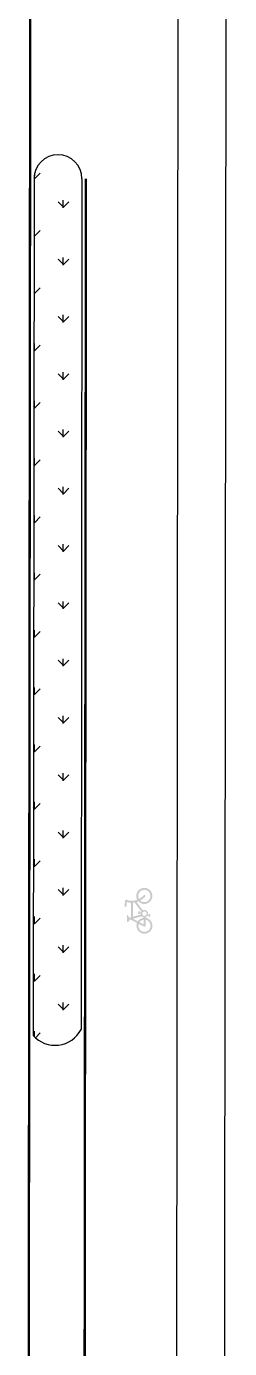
# Model space of a CAD drawing. Extents: x 54765 to 55687, y 61529 to 62330.
# Drawn here: x 55425.6 to 55438.3, y 61929.9 to 62012.8 of the extents above; entities that cross this region are included whole.
import ezdxf

# ---------------------------------------------------------------- set-up
doc = ezdxf.new("R2010")
doc.units = 0
doc.header["$LTSCALE"] = 10
doc.linetypes.add('JTSS01', pattern=[6, 2, -4])
for name, color, linetype in [('@-路缘石', 7, 'CONTINUOUS'), ('红线', 1, 'CONTINUOUS'), ('道路绿化带', 3, 'CONTINUOUS')]:
    doc.layers.add(name, color=color, linetype=linetype)
doc.layers.add('@-道路标线', color=7, linetype='CONTINUOUS', lineweight=0)

msp = doc.modelspace()

# ---------------------------------------------------------------- hatches: boundary and pattern name
at = {"layer": '@-道路标线'}
h = msp.add_hatch(color=7, dxfattribs=at)
edge = h.paths.add_edge_path()
edge.add_line((55432.11923995286, 61956.83528759814), (55432.06305800588, 61956.81944156569))
edge.add_ellipse((55431.60650086868, 61956.81337945598), major_axis=(-0.4250030380892839, 0.1668896869666177), ratio=0.9999805706952836, start_angle=200.1195756284293, end_angle=202.1999952957983, ccw=False)
edge.add_ellipse((55431.91381952547, 61956.82160175651), major_axis=(0.05494690220308945, 0.1399283610291562), ratio=0.9999999506772708, start_angle=219.8589830386828, end_angle=284.2785924977287, ccw=False)
edge.add_ellipse((55431.95754156006, 61956.72163824439), major_axis=(0.01565526186318419, 0.03986785507763237), ratio=0.9999998303205472, start_angle=113.18325781182659, end_angle=206.501347011118, ccw=False)
edge.add_line((55431.91472996258, 61956.72033443916), (55431.91116624732, 61957.11672372547))
edge.add_ellipse((55431.92844422835, 61957.07881703596), major_axis=(0.01522660491869107, 0.03877623277898141), ratio=0.9999998508462595, start_angle=310.81329457208363, end_angle=405.9425271505703, ccw=False)
edge.add_ellipse((55431.60650086868, 61956.81337945598), major_axis=(0.1668902470823429, 0.4250044644859001), ratio=0.999999995276094, start_angle=307.0992444217952, end_angle=329.14455822133897, ccw=False)
edge.add_line((55432.0461487798, 61956.93663077544), (55432.16571824731, 61956.97035515824))
edge.add_line((55432.16571824734, 61956.97035515882), (55432.15748117609, 61957.88655760739))
edge.add_ellipse((55432.17730798798, 61959.06514030044), major_axis=(-1.097189655219722, 0.4308431274417468), ratio=0.9999997747193812, start_angle=102.93400800517048, end_angle=110.4751074252666, ccw=False)
edge.add_line((55432.0029785677, 61957.89935321917), (55431.90028936059, 61957.93662273701))
edge.add_line((55431.90028936065, 61957.93662273797), (55431.86920553162, 61957.65769828279))
edge.add_ellipse((55431.81087714568, 61957.66419849878), major_axis=(-0.05462862496824335, 0.02145150340890416), ratio=0.9999999969862579, start_angle=15.0799806736444, end_angle=195.0799806736443, ccw=False)
edge.add_line((55431.75254875888, 61957.67069871572), (55431.79122036722, 61958.01771059982))
edge.add_ellipse((55431.85021959812, 61958.01723008401), major_axis=(-0.05491877948204412, 0.02156544093791069), ratio=0.9999999565071804, start_angle=-94.40099306387123, end_angle=20.972252427922285, ccw=False)
edge.add_line((55431.87593571674, 61958.07033207573), (55432.03167613079, 61958.01380841793))
edge.add_ellipse((55432.17730798798, 61959.06514030044), major_axis=(0.3879400150968356, 0.9879321365468008), ratio=0.9999999809832021, start_angle=193.5523853715453, end_angle=221.8935450160579)
edge.add_ellipse((55432.99225646381, 61958.30949477202), major_axis=(0.184281267005962, 0.4692926193584532), ratio=0.9999999808311439, start_angle=-98.18991527179861, end_angle=139.7104712913849, ccw=False)
edge.add_ellipse((55432.99225646381, 61958.30949477202), major_axis=(0.1842812664670565, 0.4692926179860711), ratio=0.9999999833191034, start_angle=153.487581228541, end_angle=261.8100847081013, ccw=False)
edge.add_ellipse((55432.17730798798, 61959.06514030044), major_axis=(0.4308430499298636, 1.097189457827143), ratio=0.9999999987140331, start_angle=217.7231741279261, end_angle=223.3859971820988, ccw=False)
edge.add_line((55432.50783349214, 61957.93367967397), (55432.89354754169, 61957.40609696339))
edge.add_ellipse((55432.9957775971, 61957.19872405715), major_axis=(0.08450642510309189, 0.2152049540009178), ratio=0.9999999485642296, start_angle=280.9424230675123, end_angle=407.6811191826454, ccw=False)
edge.add_line((55433.2231109931, 61957.15660482847), (55433.2933939396, 61957.13771483061))
edge.add_line((55433.29339393975, 61957.1377148328), (55433.30634352956, 61957.17997215523))
edge.add_line((55433.30634352858, 61957.1799721545), (55433.38827207107, 61957.15486547528))
edge.add_line((55433.38827207102, 61957.1548654747), (55433.33812493429, 61956.99122446467))
edge.add_line((55433.3381249343, 61956.99122446467), (55433.25619639273, 61957.01633114359))
edge.add_line((55433.25619639274, 61957.01633114382), (55433.26827205631, 61957.05573666725))
edge.add_line((55433.26827205816, 61957.05573666701), (55433.19188658837, 61957.0762668467))
edge.add_ellipse((55432.9957775971, 61957.19872405715), major_axis=(-0.2152049454299418, 0.0845064217374513), ratio=0.9999998710940378, start_angle=156.077858777343, end_angle=169.4568067655877, ccw=False)
edge.add_line((55433.1582289505, 61957.03421247087), (55433.13481121674, 61957.01399680308))
edge.add_ellipse((55432.9957775971, 61957.19872405715), major_axis=(0.08450642423746753, 0.21520495179651), ratio=0.99999997824153, start_angle=219.2364363992578, end_angle=238.4055656186149, ccw=False)
edge.add_line((55433.06644564959, 61956.97858652596), (55433.06680285942, 61956.93885430083))
edge.add_ellipse((55433.00177950791, 61956.44238262482), major_axis=(-0.4660664192601954, 0.1830144065926569), ratio=0.999999957172602, start_angle=251.5529690226818, end_angle=283.97727336007733, ccw=False)
edge.add_line((55433.32286638056, 61956.82659009463), (55433.40713490231, 61956.73631995425))
edge.add_ellipse((55433.00177950791, 61956.44238262482), major_axis=(0.1830143987118025, 0.4660663991907296), ratio=0.9999999765459381, start_angle=90.72597712170881, end_angle=327.3860601384187, ccw=False)
edge.add_line((55432.53343167518, 61956.61947710258), (55432.11923994916, 61956.83528759862))
edge = h.paths.add_edge_path(flags=16)
edge.add_line((55432.28280502011, 61957.0033793044), (55432.77181879588, 61957.14130488688))
edge.add_ellipse((55432.9957775971, 61957.19872405715), major_axis=(0.08450654281382479, 0.2152052537643125), ratio=0.9999989921065656, start_angle=113.33312174311399, end_angle=125.81877227170509, ccw=False)
edge.add_line((55432.76470163919, 61957.19108165977), (55432.68806448692, 61957.21167948512))
edge.add_line((55432.68806448503, 61957.21167948502), (55432.67718331546, 61957.16490947344))
edge.add_line((55432.67718331551, 61957.16490947414), (55432.59372313197, 61957.18432671046))
edge.add_line((55432.59372313191, 61957.18432670963), (55432.63557395974, 61957.36421214526))
edge.add_line((55432.63557395976, 61957.36421214551), (55432.7190341461, 61957.34479490924))
edge.add_line((55432.71903414706, 61957.34479490953), (55432.70749293962, 61957.29518787871))
edge.add_line((55432.70749293962, 61957.29518787871), (55432.77796005527, 61957.2762483815))
edge.add_ellipse((55432.9957775971, 61957.19872405715), major_axis=(-0.2152049452252253, 0.0845064216570633), ratio=0.9999996316774112, start_angle=-12.801403836924408, end_angle=1.8475263374838278, ccw=False)
edge.add_line((55432.80464608051, 61957.32881344133), (55432.38369112185, 61957.90459893353))
edge.add_ellipse((55432.17730798798, 61959.06514030044), major_axis=(0.4308430177276532, 1.097189375820653), ratio=0.9999999651228509, start_angle=206.1845881327514, end_angle=211.5225778991242, ccw=False)
edge.add_line((55432.27483002222, 61957.89043194611), (55432.28280502, 61957.00337930289))
edge = h.paths.add_edge_path(flags=16)
edge.add_line((55432.27835399162, 61956.88016546929), (55432.58525063359, 61956.72026001597))
edge.add_ellipse((55433.00177950791, 61956.44238262482), major_axis=(0.1830143998763653, 0.4660664021564186), ratio=0.9999999682488206, start_angle=387.44292668244736, end_angle=437.7305866839091, ccw=False)
edge.add_line((55432.94940576142, 61956.94034763717), (55432.94911868282, 61956.97227880516))
edge.add_ellipse((55432.9957775971, 61957.19872405715), major_axis=(-0.215204974954235, 0.08450643333101547), ratio=0.9999998818253548, start_angle=66.12125378608778, end_angle=99.79606636223912, ccw=False)
edge.add_line((55432.83138907686, 61957.03614816401), (55432.27835399165, 61956.88016546977))
edge = h.paths.add_edge_path(flags=16)
edge.add_line((55433.07992802776, 61957.08691744917), (55433.09410166815, 61957.09915302959))
edge.add_ellipse((55432.9957775971, 61957.19872405715), major_axis=(-0.09020340928373322, 0.1069829805280297), ratio=0.9999982862807512, start_angle=184.5028513073123, end_angle=536.8305418411982)
edge = h.paths.add_edge_path(flags=16)
edge.add_ellipse((55432.99225646381, 61958.30949477202), major_axis=(0.1413782595744397, 0.360035367859076), ratio=0.9999999827594351, start_angle=158.9141864051265, end_angle=261.729474163011)
edge.add_ellipse((55432.99225646381, 61958.30949477202), major_axis=(0.1413782611719084, 0.3600353719272068), ratio=0.9999999726421697, start_angle=261.7294742455286, end_angle=501.1211886144014)
edge.add_ellipse((55432.17730798798, 61959.06514030044), major_axis=(0.387940017037276, 0.9879321414883468), ratio=0.9999999693913519, start_angle=228.2603932092995, end_angle=249.2839976678984)
edge.add_ellipse((55433.00735166475, 61958.31310173396), major_axis=(0.02145211636407757, 0.05463018592635661), ratio=0.9999984609880854, start_angle=249.7117148502653, end_angle=428.8563375229205, ccw=False)
edge.add_ellipse((55432.17730798798, 61959.06514030044), major_axis=(0.4308430258240548, 1.097189396439035), ratio=0.9999999672635289, start_angle=229.4454243372494, end_angle=249.28399770017649, ccw=False)
edge = h.paths.add_edge_path(flags=16)
edge.add_line((55432.69014582979, 61956.66560541639), (55432.95310763002, 61956.52859177707))
edge.add_line((55432.95310763002, 61956.52859177705), (55432.95046736727, 61956.82226554978))
edge.add_ellipse((55433.00177950791, 61956.44238262482), major_axis=(0.1401113911037813, 0.3568091472418785), ratio=0.9999999719880538, start_angle=29.13147224983823, end_angle=75.82490958884358)
edge = h.paths.add_edge_path(flags=16)
edge.add_ellipse((55433.00177950791, 61956.44238262482), major_axis=(0.1401113933319416, 0.3568091529161344), ratio=0.9999999542659418, start_angle=92.82568757028405, end_angle=327.3860593604895)
edge.add_line((55433.31210978684, 61956.66741392773), (55433.24759583693, 61956.73652255722))
edge.add_ellipse((55433.00177950791, 61956.44238262482), major_axis=(0.1401113927255994, 0.3568091513720172), ratio=0.9999999059556514, start_angle=341.5529669549778, end_angle=371.5106501264239)
edge.add_line((55433.06787164164, 61956.81997473657), (55433.07116805025, 61956.4533179362))
edge.add_ellipse((55433.00583078263, 61956.44715139375), major_axis=(-0.0610867160333781, 0.02398745891902885), ratio=0.9999999181052606, start_angle=79.8263932664151, end_angle=206.8305000872452, ccw=False)
edge.add_line((55432.97143064948, 61956.39126208218), (55432.63849705431, 61956.56473383398))
at = {"layer": '道路绿化带'}
h = msp.add_hatch(dxfattribs=at)
h.set_pattern_fill('GRASS', color=256, scale=0.1, style=0)
h.set_pattern_definition([(90, (0, 0), (-1.79605, 1.79605), [0.4762500000000001, -3.11585]), (45, (0, 0), (-1.79605122421383, 1.79605122421383), [0.4762500000000001, -2.06375]), (135, (0, 0), (-1.79605122421383, -1.79605122421383), [0.4762500000000001, -2.06375])])
h.paths.add_polyline_path([(55429.08536973151, 62003.27108624961), (55429.0284889653, 61949.93832005332)], flags=17)
edge = h.paths.add_edge_path()
edge.add_arc((55427.4006523454, 61950.78243389043), 1.833679424290986, 221.4575836899022, 332.5910263846632)
edge.add_arc((55427.58537058895, 62003.27268603758), 1.499999995657617, 359.9388925905342, 539.938892590534)
edge.add_line((55426.0853714464, 62003.27428582551), (55426.02807735074, 61949.55398024914))

# ---------------------------------------------------------------- linework, layer by layer
at = {"layer": '@-路缘石'}
msp.add_line((55435.3214712396, 62224.64226279058), (55434.96987587028, 61894.97810199983), dxfattribs=at)
at = {"layer": '@-道路标线', "color": 7, "linetype": 'Continuous', "const_width": 0.1499999999999999, "flags": 128}
for points in [[(55425.88869785178, 62053.27452401992), (55425.83537158858, 62003.27455245682)], [(55425.83537158858, 62003.27455245682), (55425.77807749293, 61949.55424688046)], [(55429.33536958932, 62003.27081961829), (55429.27848881225, 61949.93805340105)], [(55429.335369598, 62003.2708196184), (55429.2784888231, 61949.93805340103)], [(55429.2784888231, 61949.93805340103), (55429.23078141614, 61905.20645495798)]]:
    msp.add_lwpolyline(points, dxfattribs=at)
at = {"layer": '@-道路标线', "color": 7, "linetype": 'JTSS01', "ltscale": 0.1, "const_width": 0.1499999999999999, "flags": 128}
msp.add_lwpolyline([(55425.77807749293, 61949.55424688046), (55425.6864943079, 61863.68367628637)], dxfattribs=at)
at = {"layer": '红线', "color": 1, "flags": 128}
msp.add_lwpolyline([(55438.32946022107, 62232.13132158793), (55437.96984345219, 61894.94610624071)], dxfattribs=at)
at = {"layer": '道路绿化带', "flags": 128}
for points in [[(55426.0853714464, 62003.27428582551), (55426.02807735074, 61949.55398024914)], [(55429.08536974018, 62003.2710862496), (55429.0284889653, 61949.93832005332)], [(55429.08536973151, 62003.27108624961), (55429.02848895443, 61949.93832003237)]]:
    msp.add_lwpolyline(points, dxfattribs=at)
at = {"layer": '道路绿化带'}
for centre, radius, start, end in [((55427.58537058895, 62003.27268603758), 1.499999995657617, 359.9388925905342, 179.938892590534), ((55427.4006523454, 61950.78243389043), 1.833679424290986, 221.4575836899022, 332.5910263846632)]:
    msp.add_arc(centre, radius, start, end, dxfattribs=at)

doc.saveas('drawing.dxf')
